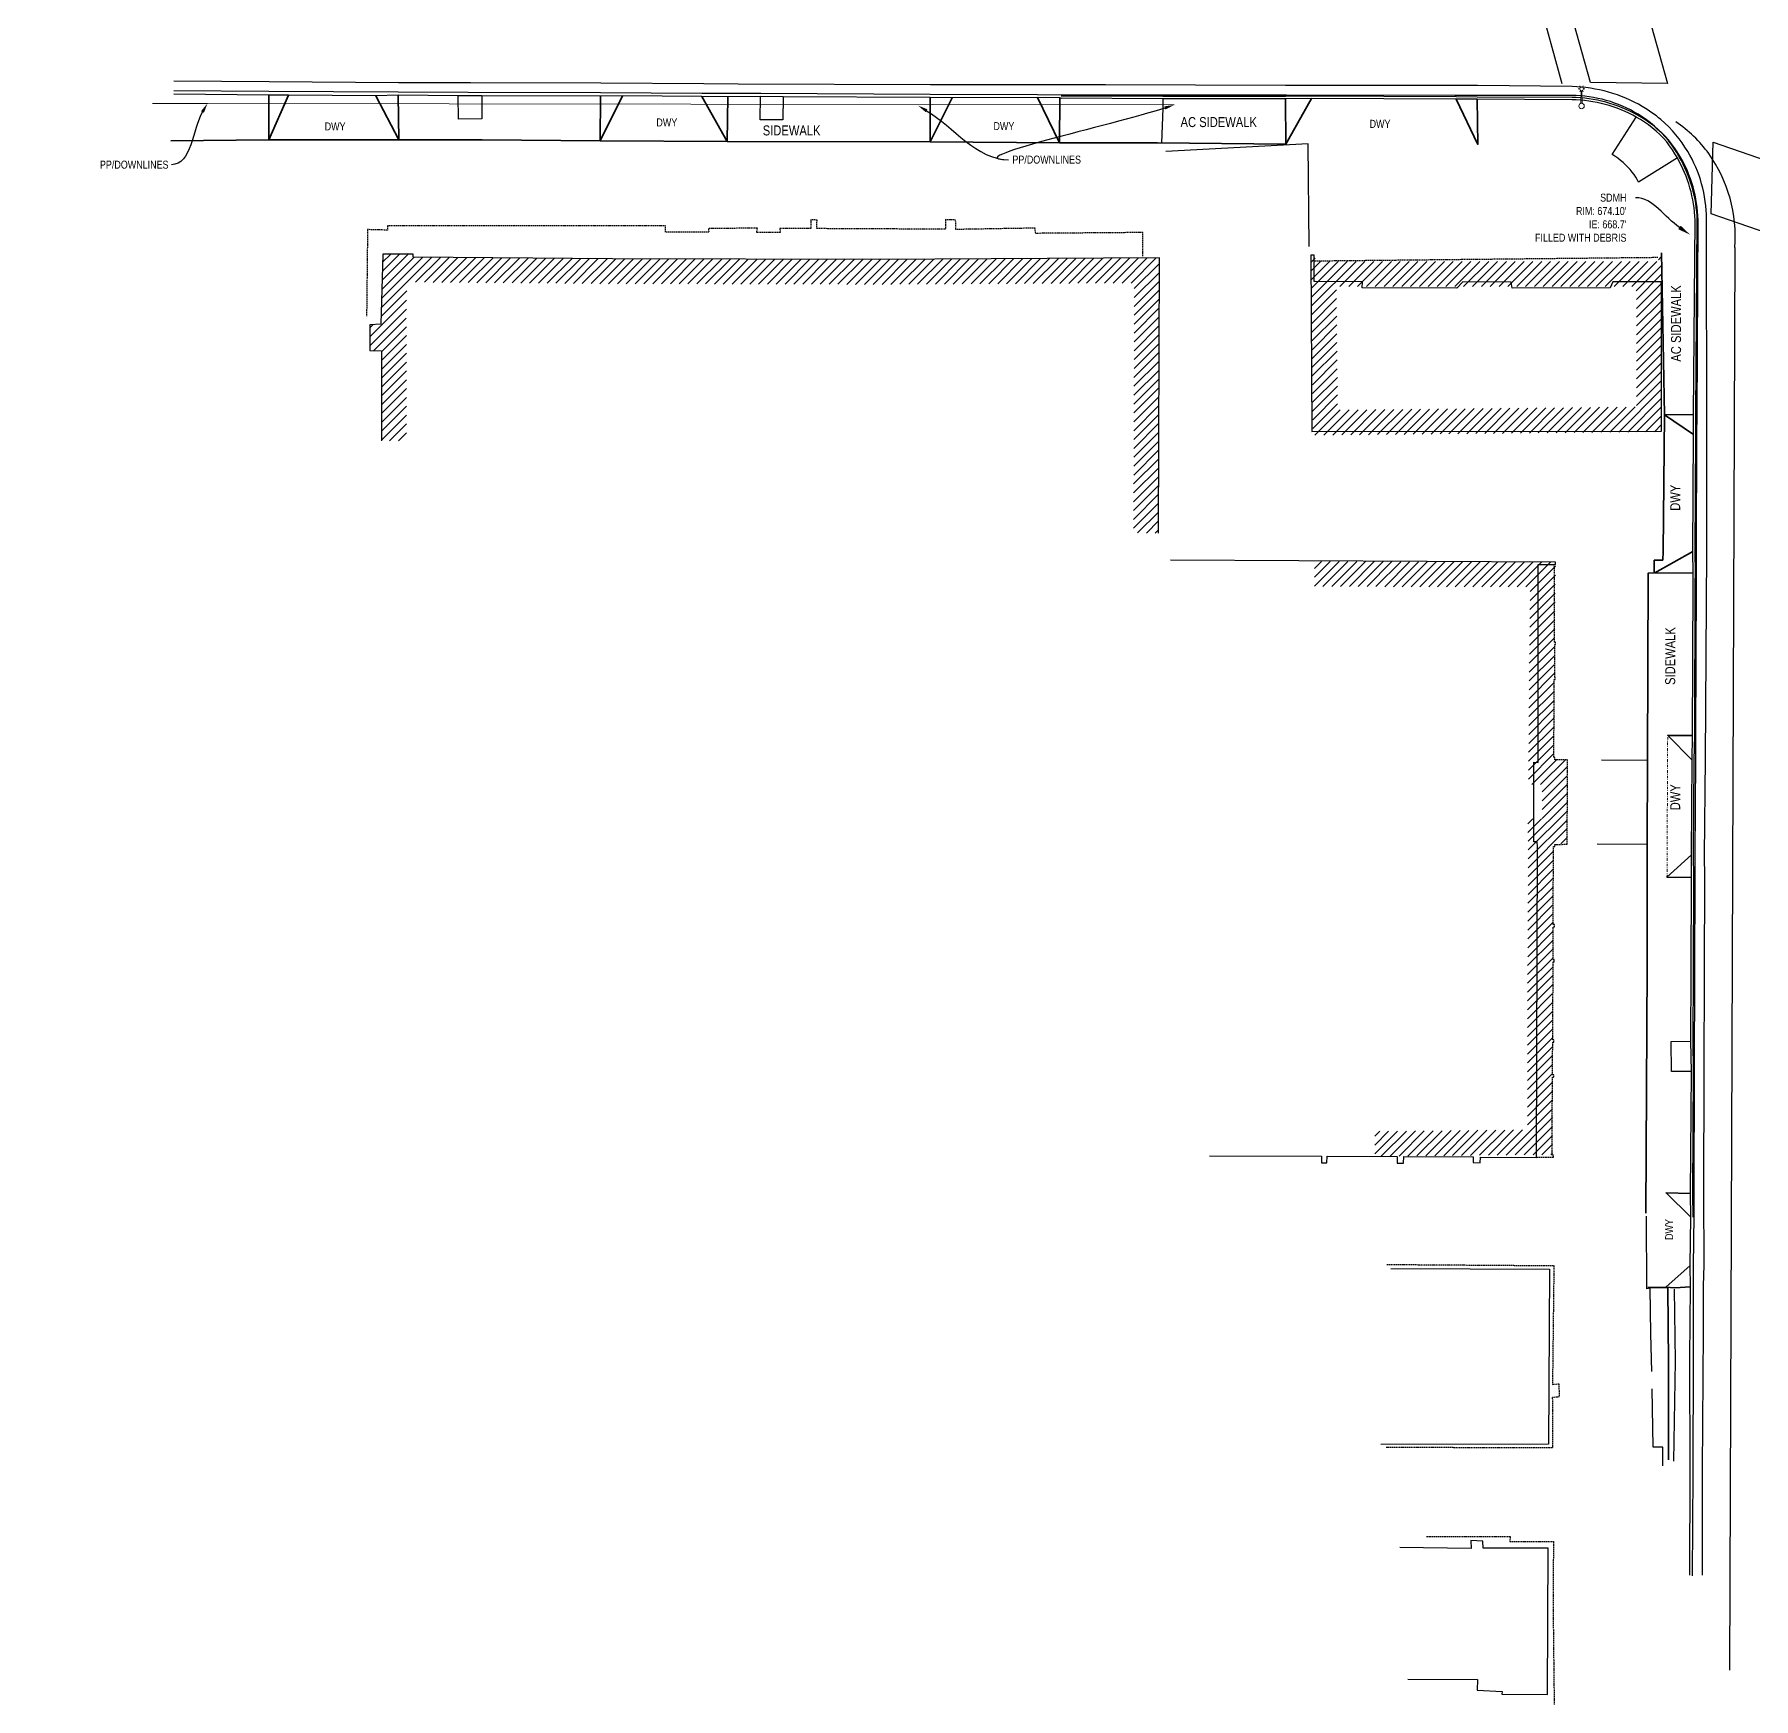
# Model space of a CAD drawing. Header units: feet. Extents: x 0 to 6444343, y 0 to 1885993.
# Drawn here: x 6433499.8 to 6433843.5, y 1884934.7 to 1885267.2 of the extents above; entities that cross this region are included whole.
import ezdxf
from ezdxf import colors
from ezdxf.entities.mleader import LeaderData, LeaderLine
from ezdxf.lldxf.tags import DXFTag
from ezdxf.math import Vec2, Vec3

# ---------------------------------------------------------------- set-up
doc = ezdxf.new("R2010")
doc.units = ezdxf.units.FT
doc.header["$MEASUREMENT"] = 0
doc.linetypes.add('DASHDOT', pattern=[1, 0.5, -0.25, 0, -0.25])
doc.linetypes.add('DASHED2', pattern=[0.375, 0.25, -0.125])
doc.layers.get('0').update_dxf_attribs({"color": 253})
for name, color, linetype, lineweight in [('V-DETL-PATT-BLDG-', 253, 'Continuous', 13), ('VF-BLDG-LINE-', 253, 'Continuous', 25), ('VF-BLDG-OVHD-LINE-', 253, 'DASHED2', 25), ('VF-ELEC-OVHD-LINE-', 253, 'OVERHEADELECTRIC', 15), ('VF-FENC-LINE-', 253, 'FENCE', 25), ('VF-PVMT-EDGE-LINE-', 253, 'EDGEOFPAVEMENT', 35), ('VF-ROAD-DRIV-LINE-', 253, 'Continuous', 35), ('VF-ROAD-STRP-BIKE-LINE-', 253, 'Continuous', 25), ('VF-TOPO-BRKL-LINE-', 253, 'DASHDOT', 13), ('VF-TOPO-CONC-EDGE-LINE-', 253, 'Continuous', 25), ('VF-TOPO-CONC-GTFL-LINE-', 253, 'Continuous', 25), ('VF-TOPO-CONC-LIPG-LINE-', 253, 'Continuous', 25), ('VF-TOPO-CONC-TBCB-LINE-', 253, 'Continuous', 25), ('VF-TOPO-CONC-TBWK-LINE-', 253, 'Continuous', 35), ('VF-TOPO-CONC-TFCB-LINE-', 253, 'Continuous', 25), ('VF-TOPO-TEXT-', 253, 'Continuous', 25), ('VN-ELEC-STLT-SYMB-', 253, 'Continuous', 13)]:
    doc.layers.add(name, color=color, linetype=linetype, lineweight=lineweight)
doc.styles.add('NCS1-Anno', font='arial.ttf', dxfattribs={"width": 0.8, "height": 0.1})
doc.styles.get("Standard").update_dxf_attribs({"font": 'arial.ttf'})
tags = doc.linetypes.add('EDGEOFPAVEMENT', pattern='A,1,-0.03,["EP",Standard,S=0.08,R=0,X=0,Y=-0.04],-0.16,1', length=2.19).pattern_tags.tags
tags[6] = DXFTag(74, 10)
tags = doc.linetypes.add('FENCE', pattern='A,0.5,-0.03,["X",Standard,S=0.08,R=0,X=0,Y=-0.04],-0.08,0.5', length=1.11).pattern_tags.tags
tags[6] = DXFTag(74, 10)
tags = doc.linetypes.add('OVERHEADELECTRIC', pattern='A,1,-0.03,["OE",Standard,S=0.08,R=0,X=0,Y=-0.04],-0.16,1', length=2.19).pattern_tags.tags
tags[6] = DXFTag(74, 10)
pattern_1 = [(45, (0, 0), (-0.88388347648, 0.88388347648), [])]

# ---------------------------------------------------------------- blocks, each defined once
blk = doc.blocks.new('Street Light')
at = {"color": 0}
for p, q in [((-0.186, 0.009), (-0.2, 0.017)), ((-0.171, 0.018), (-0.171, 0.034)), ((-0.155, 0.009), (-0.142, 0.017)), ((-0.186, -0.009), (-0.2, -0.017)), ((-0.171, -0.018), (-0.171, -0.034)), ((-0.155, -0.009), (-0.142, -0.017))]:
    blk.add_line(p, q, dxfattribs=at)
for p, q in [((-0.026, 0.006), (-0.153, 0.003)), ((-0.026, -0.006), (-0.153, -0.003))]:
    blk.add_line(p, q)
for centre, radius in [((-0.171, 0), 0.018), ((0, 0), 0.027)]:
    blk.add_circle(centre, radius, dxfattribs=at)

msp = doc.modelspace()

# ---------------------------------------------------------------- hatches: boundary and pattern name
at = {"layer": 'V-DETL-PATT-BLDG-'}
h = msp.add_hatch(dxfattribs=at)
h.set_pattern_fill('ANSI31', color=256, scale=10)
h.set_pattern_definition(pattern_1)
h.paths.add_polyline_path([(6433724.71, 1885222.58), (6433668.63, 1885222.27), (6433615.41, 1885222.4), (6433575.52, 1885222.71), (6433575.52, 1885223.33), (6433569.44, 1885223.34), (6433569.41, 1885220.85), (6433569.09, 1885209.34), (6433566.87, 1885209.18), (6433566.87, 1885204.04), (6433569.2, 1885204), (6433569.22, 1885186.01), (6433574.22, 1885186.01), (6433574.19, 1885208.93), (6433574.08, 1885208.93), (6433574.32, 1885217.72), (6433615.39, 1885217.4), (6433668.64, 1885217.27), (6433719.69, 1885217.55), (6433719.52, 1885167.6), (6433724.52, 1885167.58)])
h = msp.add_hatch(dxfattribs=at)
h.set_pattern_fill('ANSI31', color=256, scale=10)
h.set_pattern_definition(pattern_1)
h.paths.add_polyline_path([(6433812.39, 1885192.71), (6433820.09, 1885192.79), (6433820.04, 1885216.86), (6433760.13, 1885216.85), (6433760.13, 1885212.31), (6433760.34, 1885192.17)], flags=16)
h.paths.add_polyline_path([(6433812.45, 1885187.71), (6433825.1, 1885187.84), (6433825.03, 1885223.22), (6433824.44, 1885223.26), (6433824.47, 1885221.86), (6433755.86, 1885221.85), (6433755.77, 1885223), (6433755.12, 1885223.02), (6433755.13, 1885212.28), (6433755.39, 1885187.12)])
h = msp.add_hatch(dxfattribs=at)
h.set_pattern_fill('ANSI31', color=256, scale=10)
h.set_pattern_definition(pattern_1)
h.paths.add_polyline_path([(6433767.73, 1885048.03), (6433767.78, 1885043.03), (6433803.28, 1885043.38), (6433803.32, 1885082.42), (6433803.44, 1885104.97), (6433803.43, 1885105.45), (6433806.18, 1885105.45), (6433806.19, 1885122.35), (6433803.5, 1885122.34), (6433803.65, 1885142.31), (6433803.9, 1885161.8), (6433755.72, 1885161.9), (6433755.71, 1885156.9), (6433798.84, 1885156.81), (6433798.65, 1885142.36), (6433798.46, 1885117.33), (6433801.19, 1885117.34), (6433801.19, 1885110.46), (6433798.31, 1885110.46), (6433798.44, 1885104.93), (6433798.32, 1885082.43), (6433798.29, 1885048.33)])

# ---------------------------------------------------------------- linework, layer by layer
at = {"layer": 'VF-BLDG-LINE-'}
for points in [[(6433724.52, 1885167.58), (6433724.71, 1885222.58), (6433668.63, 1885222.27), (6433615.41, 1885222.4), (6433575.52, 1885222.71), (6433575.52, 1885223.33), (6433569.44, 1885223.34), (6433569.41, 1885220.85), (6433569.09, 1885209.34), (6433566.87, 1885209.18), (6433566.87, 1885204.04), (6433569.2, 1885204), (6433569.22, 1885186.01)], [(6433734.73, 1885043.16), (6433757.08, 1885043.06), (6433757.09, 1885041.74), (6433758.18, 1885041.76), (6433758.25, 1885043.05), (6433772.26, 1885042.98), (6433772.26, 1885041.66), (6433773.49, 1885041.68), (6433773.57, 1885043.01), (6433787.44, 1885042.91), (6433787.42, 1885041.79), (6433788.84, 1885041.75), (6433788.88, 1885042.89), (6433800.06, 1885042.83), (6433800.28, 1885104.95), (6433800.24, 1885105.87), (6433799.54, 1885105.89), (6433799.57, 1885121.83), (6433800.39, 1885121.76), (6433800.42, 1885161.33), (6433800.42, 1885161.32), (6433803.91, 1885161.32), (6433803.91, 1885161.78), (6433726.91, 1885162.17)], [(6433770.95, 1885020.64), (6433802.71, 1885020.5), (6433802.5, 1884985.51), (6433768.99, 1884985.48)], [(6433774.39, 1884938.54), (6433788.27, 1884938.52), (6433788.2, 1884936.33), (6433793.21, 1884936.08), (6433793.17, 1884935.59), (6433802.26, 1884935.51), (6433802.4, 1884964.72), (6433789.43, 1884964.73), (6433789.38, 1884966.13), (6433786.99, 1884966.24), (6433787.01, 1884964.7), (6433772.74, 1884964.89)]]:
    msp.add_lwpolyline(points, dxfattribs=at)
msp.add_lwpolyline([(6433825.09, 1885187.94), (6433825.04, 1885216.89), (6433825.01, 1885217.78), (6433815.36, 1885217.77), (6433814.81, 1885216.57), (6433795.22, 1885216.54), (6433794.99, 1885217.74), (6433785.35, 1885217.77), (6433784.19, 1885216.53), (6433765.22, 1885216.59), (6433765.28, 1885217.78), (6433755.82, 1885217.86), (6433755.65, 1885217.87), (6433755.62, 1885223.11), (6433755, 1885223.12), (6433755.18, 1885187.86), (6433825.09, 1885187.94)], close=True, dxfattribs=at)
at = {"layer": 'VF-BLDG-OVHD-LINE-'}
msp.add_line((6433824.37, 1885222.63), (6433755.62, 1885221.91), dxfattribs=at)
for points in [[(6433721.41, 1885222.93), (6433721.38, 1885227.64), (6433699.99, 1885227.47), (6433699.84, 1885228.52), (6433684.03, 1885228.25), (6433683.97, 1885230.14), (6433681.97, 1885230.21), (6433681.95, 1885228.3), (6433656.24, 1885228.42), (6433656.26, 1885230.13), (6433655, 1885230.19), (6433655.01, 1885228.42), (6433648.82, 1885228.44), (6433648.92, 1885227.65), (6433644.22, 1885227.64), (6433644.34, 1885228.52), (6433634.59, 1885228.42), (6433634.61, 1885227.74), (6433625.99, 1885227.71), (6433626, 1885229.01), (6433570.38, 1885229.01), (6433570.38, 1885228.12), (6433566.41, 1885228.22), (6433566.22, 1885210.91)], [(6433800.17, 1885042.85), (6433803.23, 1885042.85), (6433803.49, 1885042.85), (6433803.49, 1885043.27), (6433803.23, 1885043.28), (6433803.26, 1885058.86), (6433803.53, 1885058.87), (6433803.53, 1885059.34), (6433803.28, 1885059.35), (6433803.33, 1885065.84), (6433803.57, 1885065.85), (6433803.56, 1885066.33), (6433803.36, 1885066.33), (6433803.4, 1885081.89), (6433803.64, 1885081.89), (6433803.64, 1885082.35), (6433803.41, 1885082.35), (6433803.41, 1885088.86), (6433803.66, 1885088.87), (6433803.66, 1885089.33), (6433803.4, 1885089.35), (6433803.49, 1885104.92), (6433803.74, 1885104.93), (6433803.74, 1885105.34), (6433806.22, 1885105.41), (6433806.3, 1885122.26), (6433803.76, 1885122.29), (6433803.76, 1885122.74), (6433803.57, 1885122.77), (6433803.61, 1885138.29), (6433803.84, 1885138.29), (6433803.83, 1885138.79), (6433803.72, 1885138.8), (6433803.74, 1885145.29), (6433803.88, 1885145.29), (6433803.89, 1885145.78), (6433803.67, 1885145.78), (6433803.65, 1885161.22)], [(6433770.15, 1885021.43), (6433803.56, 1885021.2), (6433803.28, 1884997.45), (6433804.54, 1884997.58), (6433804.63, 1884994.96), (6433803.25, 1884994.84), (6433803.27, 1884984.76), (6433770, 1884984.86)], [(6433778.11, 1884967.1), (6433794.8, 1884967.05), (6433794.78, 1884966.04), (6433803.46, 1884966.06), (6433803.42, 1884951.34), (6433803.63, 1884932.62), (6433802.21, 1884932.6), (6433802.12, 1884931.6), (6433798.18, 1884931.55), (6433793.03, 1884931.56)]]:
    msp.add_lwpolyline(points, dxfattribs=at)
at = {"layer": 'VF-ELEC-OVHD-LINE-', "ltscale": 0.6}
msp.add_lwpolyline([(6433727.68, 1885253.15), (6433534.43, 1885253.45), (6433523.42, 1885253.45)], dxfattribs=at)
at = {"layer": 'VF-FENC-LINE-'}
for points in [[(6433754.66, 1885224.84), (6433754.43, 1885245.38), (6433725.99, 1885243.85)], [(6433823.12, 1885000.03), (6433822.95, 1885007.59), (6433822.79, 1885016.7), (6433822.11, 1885016.59), (6433822.1, 1885031.06)], [(6433825.37, 1884981.22), (6433825.32, 1884984.89), (6433823.39, 1884984.93), (6433823.18, 1884996.6)]]:
    msp.add_lwpolyline(points, dxfattribs=at)
at = {"layer": 'VF-PVMT-EDGE-LINE-'}
msp.add_line((6433825.7, 1885191.18), (6433825.08, 1885223.56), dxfattribs=at)
at = {"layer": 'VF-ROAD-DRIV-LINE-'}
for points in [[(6433550.63, 1885255.07), (6433546.66, 1885246.17), (6433546.69, 1885255.11)], [(6433572.54, 1885255.08), (6433572.68, 1885246.17), (6433568.08, 1885254.95)], [(6433617.36, 1885254.94), (6433612.94, 1885245.96), (6433612.97, 1885254.87)], [(6433638.4, 1885254.78), (6433638.32, 1885245.85), (6433633.23, 1885254.82)], [(6433683.27, 1885254.58), (6433678.89, 1885245.73), (6433678.88, 1885254.64)], [(6433705.08, 1885254.46), (6433704.79, 1885254.55), (6433704.75, 1885245.58), (6433700.33, 1885254.59)], [(6433755.1, 1885254.43), (6433749.99, 1885245.27), (6433749.9, 1885254.38)], [(6433788.23, 1885254.26), (6433788.37, 1885245.24), (6433784.02, 1885254.28)], [(6433831.47, 1885187.3), (6433825.7, 1885191.18), (6433831.47, 1885191.3)], [(6433831.39, 1885159.58), (6433823.72, 1885159.66), (6433831.35, 1885163.87)], [(6433831.17, 1885122.21), (6433826.31, 1885127.14), (6433831.26, 1885127.14)], [(6433831.1, 1885098.73), (6433826.17, 1885098.8), (6433831.05, 1885103.27)], [(6433830.93, 1885030.9), (6433825.99, 1885035.71), (6433830.89, 1885035.63)], [(6433830.89, 1885016.95), (6433827.73, 1885016.75), (6433825.96, 1885016.89), (6433830.79, 1885021.23)]]:
    msp.add_lwpolyline(points, dxfattribs=at)
at = {"layer": 'VF-ROAD-STRP-BIKE-LINE-'}
for p, q in [((6433793.78, 1885298.8), (6433805.13, 1885257.4)), ((6433839.73, 1885224.65), (6433838.68, 1884940.37))]:
    msp.add_line(p, q, dxfattribs=at)
at = {"layer": 'VF-ROAD-STRP-BIKE-LINE-', "ltscale": 0.6}
for points in [[(6433790.06, 1885331.67), (6433805.5, 1885331.46), (6433826.28, 1885257.4), (6433810.85, 1885257.61)], [(6433835.01, 1885231.39), (6433835.39, 1885245.68), (6433894.4, 1885225.29), (6433894.02, 1885211)]]:
    msp.add_lwpolyline(points, close=True, dxfattribs=at)
at = {"layer": 'VF-ROAD-STRP-BIKE-LINE-', "flags": 128}
msp.add_lwpolyline([(6433839.73, 1885224.65, 0.176963), (6433834.51, 1885243.4, 0.092371), (6433827.91, 1885249.73, -3.34921)], format="xyb", dxfattribs=at)
at = {"layer": 'VF-TOPO-BRKL-LINE-'}
msp.add_line((6433826.17, 1885098.8), (6433826.31, 1885127.14), dxfattribs=at)
at = {"layer": 'VF-TOPO-CONC-EDGE-LINE-'}
for p, q in [((6433813.1, 1885122.26), (6433822.3, 1885122.23)), ((6433822.24, 1885105.37), (6433812.21, 1885105.41))]:
    msp.add_line(p, q, dxfattribs=at)
for points in [[(6433589.29, 1885254.96), (6433589.28, 1885250.38), (6433584.61, 1885250.3), (6433584.55, 1885254.97)], [(6433649.5, 1885254.75), (6433649.44, 1885250.17), (6433644.88, 1885250.16), (6433644.96, 1885254.79)], [(6433725.38, 1885254.34), (6433725.36, 1885252.45), (6433725.13, 1885245.56)], [(6433828.24, 1885242.56), (6433820.5, 1885237.7), (6433820.22, 1885238.22), (6433819.91, 1885238.73), (6433819.58, 1885239.22), (6433819.23, 1885239.69), (6433818.81, 1885240.21), (6433818.37, 1885240.7), (6433817.9, 1885241.18), (6433817.41, 1885241.62), (6433816.89, 1885242.06), (6433816.34, 1885242.48), (6433815.77, 1885242.87), (6433815.19, 1885243.22), (6433820.04, 1885250.7)], [(6433831.04, 1885060.02), (6433827.06, 1885059.97), (6433827.01, 1885065.99), (6433830.97, 1885066.06)], [(6433827.59, 1885016.47), (6433827.78, 1885002.1), (6433827.46, 1884982.14)]]:
    msp.add_lwpolyline(points, dxfattribs=at)
at = {"layer": 'VF-TOPO-CONC-GTFL-LINE-'}
for points in [[(6433705.1, 1885255.12), (6433700.34, 1885255.16), (6433678.89, 1885255.21), (6433645.02, 1885255.45), (6433633.23, 1885255.45), (6433612.97, 1885255.56), (6433586.52, 1885255.59), (6433572.55, 1885255.71), (6433546.69, 1885255.8), (6433527.66, 1885255.96)], [(6433831.49, 1885021.08), (6433831.58, 1885031.16), (6433831.57, 1885035.65), (6433831.66, 1885059.91), (6433831.71, 1885079.94), (6433831.81, 1885098.74), (6433831.79, 1885103.25), (6433831.91, 1885122.34), (6433831.91, 1885127.13), (6433832.08, 1885157.65), (6433832.06, 1885163.88), (6433832.16, 1885187.2), (6433832.17, 1885191.24), (6433832.39, 1885230.16), (6433832.36, 1885231), (6433832.3, 1885231.83), (6433832.22, 1885232.66), (6433832.1, 1885233.49), (6433831.96, 1885234.32), (6433831.8, 1885235.15), (6433831.6, 1885235.97), (6433831.38, 1885236.78), (6433831.14, 1885237.59), (6433830.87, 1885238.39), (6433830.57, 1885239.18), (6433830.25, 1885239.96), (6433829.91, 1885240.72), (6433829.54, 1885241.48), (6433829.15, 1885242.21), (6433828.73, 1885242.93), (6433828.21, 1885243.77), (6433827.66, 1885244.59), (6433827.08, 1885245.38), (6433826.46, 1885246.15), (6433825.81, 1885246.88), (6433825.12, 1885247.58), (6433824.41, 1885248.25), (6433823.67, 1885248.9), (6433822.88, 1885249.54), (6433822.07, 1885250.15), (6433821.24, 1885250.74), (6433820.38, 1885251.29), (6433819.64, 1885251.72), (6433818.88, 1885252.13), (6433818.11, 1885252.51), (6433817.31, 1885252.87), (6433816.51, 1885253.2), (6433815.69, 1885253.51), (6433814.87, 1885253.79), (6433814.03, 1885254.04), (6433813.19, 1885254.26), (6433812.34, 1885254.45), (6433811.48, 1885254.62), (6433810.62, 1885254.76), (6433809.76, 1885254.86), (6433808.9, 1885254.94), (6433808.04, 1885254.99), (6433807.18, 1885255.01), (6433788.29, 1885255), (6433783.76, 1885255.01), (6433750.13, 1885255.1), (6433705.1, 1885255.12)], [(6433831.27, 1884959.19), (6433831.4, 1884979.72), (6433831.48, 1885003.12), (6433831.49, 1885021.08)]]:
    msp.add_lwpolyline(points, dxfattribs=at)
at = {"layer": 'VF-TOPO-CONC-LIPG-LINE-'}
for points in [[(6433713.96, 1885257.13), (6433700.64, 1885257.18), (6433678.94, 1885257.18), (6433640.49, 1885257.28), (6433633.66, 1885257.33), (6433613.02, 1885257.48), (6433586.99, 1885257.54), (6433572.57, 1885257.55), (6433546.76, 1885257.73), (6433527.72, 1885257.88)], [(6433833.5, 1885017.13), (6433833.61, 1885021.27), (6433833.51, 1885035.68), (6433833.6, 1885059.86), (6433833.64, 1885079.97), (6433833.76, 1885098.79), (6433833.7, 1885103.16), (6433833.89, 1885122.46), (6433834.12, 1885163.86), (6433834.13, 1885186.1), (6433834.06, 1885230.33), (6433834.05, 1885231.21), (6433834, 1885232.1), (6433833.93, 1885232.98), (6433833.82, 1885233.86), (6433833.69, 1885234.74), (6433833.52, 1885235.62), (6433833.32, 1885236.49), (6433833.1, 1885237.35), (6433832.85, 1885238.21), (6433832.57, 1885239.06), (6433832.26, 1885239.89), (6433831.92, 1885240.72), (6433831.56, 1885241.53), (6433831.17, 1885242.33), (6433830.75, 1885243.1), (6433830.31, 1885243.86), (6433829.77, 1885244.72), (6433829.2, 1885245.54), (6433828.6, 1885246.35), (6433827.97, 1885247.14), (6433827.26, 1885247.95), (6433826.52, 1885248.75), (6433825.74, 1885249.5), (6433824.93, 1885250.23), (6433824.5, 1885250.58), (6433824.05, 1885250.93), (6433823.14, 1885251.59), (6433822.2, 1885252.22), (6433821.24, 1885252.81), (6433820.45, 1885253.26), (6433819.64, 1885253.68), (6433818.81, 1885254.08), (6433817.97, 1885254.46), (6433817.11, 1885254.8), (6433816.25, 1885255.13), (6433815.37, 1885255.42), (6433814.48, 1885255.69), (6433813.59, 1885255.93), (6433812.69, 1885256.14), (6433811.78, 1885256.32), (6433810.87, 1885256.48), (6433809.96, 1885256.61), (6433809.05, 1885256.7), (6433808.13, 1885256.77), (6433807.22, 1885256.81), (6433788.27, 1885257.01), (6433783.71, 1885257), (6433749.92, 1885257.05), (6433713.96, 1885257.13)], [(6433833.25, 1884959.32), (6433833.3, 1884980.48), (6433833.48, 1885008.01), (6433833.5, 1885017.13)]]:
    msp.add_lwpolyline(points, dxfattribs=at)
at = {"layer": 'VF-TOPO-CONC-TBCB-LINE-'}
for points in [[(6433704.79, 1885254.55), (6433700.33, 1885254.59), (6433683.27, 1885254.58), (6433678.88, 1885254.64), (6433649.5, 1885254.75), (6433644.96, 1885254.79), (6433638.4, 1885254.78), (6433633.23, 1885254.82), (6433617.36, 1885254.94), (6433612.97, 1885254.87), (6433589.29, 1885254.96), (6433584.55, 1885254.97), (6433572.54, 1885255.08), (6433568.08, 1885254.95), (6433550.63, 1885255.07), (6433546.69, 1885255.11), (6433527.72, 1885255.27)], [(6433830.93, 1885030.9), (6433830.89, 1885035.63), (6433831.04, 1885060.02), (6433830.97, 1885066.06), (6433831.02, 1885079.9), (6433831.1, 1885098.73), (6433831.05, 1885103.27), (6433831.17, 1885122.21), (6433831.26, 1885127.14), (6433831.37, 1885157.67), (6433831.39, 1885159.58), (6433831.35, 1885163.87), (6433831.47, 1885187.3), (6433831.47, 1885191.3), (6433831.78, 1885230.13), (6433831.74, 1885230.94), (6433831.68, 1885231.75), (6433831.59, 1885232.56), (6433831.47, 1885233.37), (6433831.33, 1885234.17), (6433831.16, 1885234.97), (6433830.98, 1885235.77), (6433830.76, 1885236.56), (6433830.53, 1885237.35), (6433830.27, 1885238.13), (6433829.98, 1885238.89), (6433829.68, 1885239.65), (6433829.35, 1885240.4), (6433829, 1885241.13), (6433828.63, 1885241.86), (6433828.24, 1885242.56), (6433827.75, 1885243.39), (6433827.24, 1885244.19), (6433826.7, 1885244.97), (6433826.41, 1885245.35), (6433826.11, 1885245.73), (6433825.45, 1885246.49), (6433824.74, 1885247.22), (6433824, 1885247.92), (6433823.23, 1885248.58), (6433822.47, 1885249.16), (6433821.68, 1885249.7), (6433820.87, 1885250.21), (6433820.04, 1885250.7), (6433819.31, 1885251.09), (6433818.56, 1885251.47), (6433817.8, 1885251.82), (6433817.03, 1885252.15), (6433816.24, 1885252.46), (6433815.44, 1885252.74), (6433814.64, 1885253), (6433813.83, 1885253.23), (6433813.01, 1885253.44), (6433812.18, 1885253.62), (6433811.35, 1885253.78), (6433810.52, 1885253.91), (6433809.68, 1885254.01), (6433808.85, 1885254.09), (6433808.01, 1885254.14), (6433807.18, 1885254.17), (6433788.23, 1885254.26), (6433784.02, 1885254.28), (6433755.1, 1885254.43), (6433749.9, 1885254.38), (6433725.38, 1885254.34), (6433705.08, 1885254.46)], [(6433830.89, 1885016.95), (6433830.79, 1885021.23), (6433830.93, 1885030.9)], [(6433830.75, 1884959.33), (6433830.78, 1884980.05), (6433830.77, 1885002.87), (6433830.89, 1885016.95)]]:
    msp.add_lwpolyline(points, dxfattribs=at)
at = {"layer": 'VF-TOPO-CONC-TBWK-LINE-'}
for points in [[(6433749.99, 1885245.27), (6433724.33, 1885245.57), (6433704.75, 1885245.58), (6433678.89, 1885245.73), (6433638.32, 1885245.85), (6433612.94, 1885245.96), (6433589.33, 1885246.13), (6433572.68, 1885246.17), (6433546.66, 1885246.17), (6433527.1, 1885245.96)], [(6433821.97, 1885031.7), (6433822.19, 1885081.05), (6433822.24, 1885105.37), (6433822.3, 1885122.23), (6433822.43, 1885159.58), (6433823.64, 1885159.65), (6433823.63, 1885162.16), (6433825.31, 1885162.19), (6433825.4, 1885163.92), (6433825.7, 1885191.18)], [(6433822.34, 1885016.83), (6433826.33, 1885016.81), (6433826.45, 1885001.83), (6433826.47, 1884982.42)]]:
    msp.add_lwpolyline(points, dxfattribs=at)
at = {"layer": 'VF-TOPO-CONC-TFCB-LINE-'}
msp.add_lwpolyline([(6433831.38, 1885030.91), (6433831.34, 1885035.63), (6433831.49, 1885060.03), (6433831.42, 1885066.06), (6433831.47, 1885079.89), (6433831.55, 1885098.73), (6433831.5, 1885103.27), (6433831.62, 1885122.2), (6433831.71, 1885127.13), (6433831.82, 1885157.67), (6433831.84, 1885159.58), (6433831.8, 1885163.87), (6433831.92, 1885187.3), (6433831.92, 1885191.3), (6433832.23, 1885230.14), (6433832.19, 1885230.97), (6433832.12, 1885231.79), (6433832.03, 1885232.62), (6433831.91, 1885233.44), (6433831.77, 1885234.26), (6433831.6, 1885235.07), (6433831.41, 1885235.88), (6433831.2, 1885236.69), (6433830.96, 1885237.48), (6433830.69, 1885238.27), (6433830.4, 1885239.06), (6433830.09, 1885239.83), (6433829.76, 1885240.59), (6433829.41, 1885241.33), (6433829.03, 1885242.07), (6433828.63, 1885242.79), (6433828.14, 1885243.62), (6433827.62, 1885244.44), (6433827.06, 1885245.24), (6433826.76, 1885245.63), (6433826.46, 1885246.01), (6433825.78, 1885246.79), (6433825.06, 1885247.54), (6433824.3, 1885248.25), (6433823.51, 1885248.93), (6433822.73, 1885249.52), (6433821.93, 1885250.08), (6433821.1, 1885250.6), (6433820.26, 1885251.09), (6433819.52, 1885251.49), (6433818.76, 1885251.88), (6433817.98, 1885252.23), (6433817.2, 1885252.57), (6433816.4, 1885252.88), (6433815.59, 1885253.17), (6433814.77, 1885253.43), (6433813.94, 1885253.66), (6433813.11, 1885253.88), (6433812.27, 1885254.06), (6433811.43, 1885254.22), (6433810.58, 1885254.35), (6433809.73, 1885254.46), (6433808.88, 1885254.54), (6433808.03, 1885254.59), (6433807.19, 1885254.62), (6433788.23, 1885254.71), (6433784.02, 1885254.73), (6433755.1, 1885254.88), (6433749.89, 1885254.83), (6433725.38, 1885254.79), (6433705.09, 1885254.91)], dxfattribs=at)

# ---------------------------------------------------------------- block references
at = {"layer": 'VN-ELEC-STLT-SYMB-', "ltscale": 0.6, "xscale": 20, "yscale": 20, "zscale": 20, "rotation": 270}
msp.add_blockref('Street Light', (6433809.09, 1885252.92, 674.88), dxfattribs=at)

# ---------------------------------------------------------------- texts
at = {"layer": 'VF-TOPO-TEXT-', "ltscale": 0.6, "char_height": 2, "width": 18.0452, "attachment_point": 1, "style": 'NCS1-Anno'}
for s, insert in [('SIDEWALK', (6433645.41, 1885249.04, 674.97)), ('AC SIDEWALK', (6433728.93, 1885250.71, 674.97))]:
    msp.add_mtext(s, dxfattribs=dict(at, insert=insert))
at = {"layer": 'VF-TOPO-TEXT-', "ltscale": 0.6, "char_height": 2, "attachment_point": 1, "rotation": 90, "style": 'NCS1-Anno'}
for s, insert, width in [('AC SIDEWALK', (6433826.98, 1885201.83, 674.97), 18.0452), ('DWY', (6433826.81, 1885172.04, 674.97), 3.8433), ('SIDEWALK', (6433825.81, 1885137.23, 674.97), 18.0452), ('DWY', (6433826.81, 1885112.18, 674.97), 3.8433)]:
    msp.add_mtext(s, dxfattribs=dict(at, insert=insert, width=width))

# ---------------------------------------------------------------- leaders
at = {"layer": 'VF-TOPO-TEXT-'}
ml = msp.add_multileader_mtext('Standard', dxfattribs=at)
ml.set_content('DWY', color=256, style='NCS1-Anno')
ml.set_leader_properties()
ml.build(insert=Vec2(0, 0))
ml.multileader.update_dxf_attribs({"leader_type": 2, "dogleg_length": 0.1, "arrow_head_size": 2, "scale": 20})
ctx = ml.context
ctx.base_point, ctx.scale, ctx.char_height, ctx.arrow_head_size, ctx.landing_gap_size, ctx.plane_origin, ctx.plane_x_axis, ctx.plane_y_axis = Vec3(6433835.25, 1885655.48), 20, 1.6, 2, 0.8, Vec3(6433819.28, 1885625.42), Vec3(0, 1), Vec3(-1, 0)
notes = []
notes.append((ctx, [(0, (0, 0, 0), (0, 0), (1, 0), 1, [])]))
ctx.mtext.insert, ctx.mtext.text_direction, ctx.mtext.rotation, ctx.mtext.width, ctx.mtext.flow_direction = Vec3(6433834.45, 1885656.28), Vec3(0, 1), 1.570796, 6.8026, 5
ml = msp.add_multileader_mtext('Standard', dxfattribs=at)
ml.set_content('DWY', color=256, style='NCS1-Anno')
ml.set_leader_properties()
ml.build(insert=Vec2(0, 0))
ml.multileader.update_dxf_attribs({"leader_type": 2, "dogleg_length": 0.1, "arrow_head_size": 2, "scale": 20})
ctx = ml.context
ctx.base_point, ctx.scale, ctx.char_height, ctx.arrow_head_size, ctx.landing_gap_size, ctx.plane_origin = Vec3(6433830.86, 1885592.71), 20, 1.6, 2, 0.8, Vec3(6433816.49, 1885562.66)
notes.append((ctx, [(0, (0, 0, 0), (0, 0), (1, 0), 1, [])]))
ctx.mtext.insert, ctx.mtext.width, ctx.mtext.flow_direction = Vec3(6433831.66, 1885593.51), 6.8026, 5
ml = msp.add_multileader_mtext('Standard', dxfattribs=at)
ml.set_content('DWY', color=256, style='NCS1-Anno')
ml.set_leader_properties()
ml.build(insert=Vec2(0, 0))
ml.multileader.update_dxf_attribs({"leader_type": 2, "dogleg_length": 0.1, "arrow_head_size": 2, "scale": 20})
ctx = ml.context
ctx.base_point, ctx.scale, ctx.char_height, ctx.arrow_head_size, ctx.landing_gap_size, ctx.plane_origin = Vec3(6433731.06, 1885340.64), 20, 1.6, 2, 0.8, Vec3(6433717.83, 1885305.64)
notes.append((ctx, [(0, (0, 0, 0), (0, 0), (1, 0), 1, [])]))
ctx.mtext.insert, ctx.mtext.width, ctx.mtext.flow_direction = Vec3(6433731.86, 1885341.44), 6.8026, 5
ml = msp.add_multileader_mtext('Standard', dxfattribs=at)
ml.set_content('DWY', color=256, style='NCS1-Anno')
ml.set_leader_properties()
ml.build(insert=Vec2(0, 0))
ml.multileader.update_dxf_attribs({"leader_type": 2, "dogleg_length": 0.1, "arrow_head_size": 2, "scale": 20})
ctx = ml.context
ctx.base_point, ctx.scale, ctx.char_height, ctx.arrow_head_size, ctx.landing_gap_size, ctx.plane_origin = Vec3(6433612.88, 1885336.94), 20, 1.6, 2, 0.8, Vec3(6433599.65, 1885301.94)
notes.append((ctx, [(0, (0, 0, 0), (0, 0), (1, 0), 1, [])]))
ctx.mtext.insert, ctx.mtext.width, ctx.mtext.flow_direction = Vec3(6433613.68, 1885337.74), 6.8026, 5
ml = msp.add_multileader_mtext('Standard', dxfattribs=at)
ml.set_content('BIKE LANE', color=256, style='NCS1-Anno')
ml.set_leader_properties()
ml.build(insert=Vec2(0, 0))
ml.multileader.update_dxf_attribs({"leader_type": 2, "dogleg_length": 0.1, "arrow_head_size": 2, "scale": 20})
ctx = ml.context
ctx.base_point, ctx.scale, ctx.char_height, ctx.arrow_head_size, ctx.landing_gap_size, ctx.plane_origin = Vec3(6433657.18, 1885324.96), 20, 1.6, 2, 0.8, Vec3(6433643.94, 1885289.96)
notes.append((ctx, [(0, (0, 0, 0), (0, 0), (1, 0), 1, [])]))
ctx.mtext.insert, ctx.mtext.width, ctx.mtext.flow_direction = Vec3(6433657.98, 1885325.76), 24.759, 5
ml = msp.add_multileader_mtext('Standard', dxfattribs=at)
ml.set_content('PP/DOWNLINES', color=256, style='NCS1-Anno')
ml.set_leader_properties()
ml.build(insert=Vec2(0, 0))
ml.multileader.update_dxf_attribs({"leader_type": 2, "dogleg_length": 0.1, "arrow_head_size": 2, "scale": 20})
ctx = ml.context
ctx.base_point, ctx.scale, ctx.char_height, ctx.arrow_head_size, ctx.landing_gap_size, ctx.plane_origin = Vec3(6433512.12, 1885241.19), 20, 1.6, 2, 0.8, Vec3(6433514.31, 1885265.75)
notes.append((ctx, [(0, (1, 1, 0), (6433529.2, 1885241.19), (-1, 0), 2, [(2, [(6433534.43, 1885253.45)], 0, [])])]))
ctx.mtext.insert, ctx.mtext.flow_direction = Vec3(6433512.92, 1885242), 5
ml = msp.add_multileader_mtext('Standard', dxfattribs=at)
ml.set_content('PP/DOWNLINES', color=256, style='NCS1-Anno')
ml.set_leader_properties()
ml.build(insert=Vec2(0, 0))
ml.multileader.update_dxf_attribs({"leader_type": 2, "dogleg_length": 0.1, "arrow_head_size": 2, "scale": 20})
ctx = ml.context
ctx.base_point, ctx.scale, ctx.char_height, ctx.arrow_head_size, ctx.landing_gap_size, ctx.plane_origin = Vec3(6433694.52, 1885242.19, 674.85), 20, 1.6, 2, 0.8, Vec3(6433676.44, 1885253.01, 674.85)
notes.append((ctx, [(1, (1, 1, 0), (6433692.52, 1885242.19, 674.85), (1, 0), 2, [(2, [(6433727.68, 1885253.15, 674.85)], 0, []), (0, [(6433676.44, 1885253.01, 674.85)], 0, [])])]))
ctx.mtext.insert, ctx.mtext.flow_direction = Vec3(6433695.32, 1885243.01, 674.85), 5
ml = msp.add_multileader_mtext('Standard', dxfattribs=at)
ml.set_content('DWY', color=256, style='NCS1-Anno')
ml.set_leader_properties()
ml.build(insert=Vec2(0, 0))
ml.multileader.update_dxf_attribs({"leader_type": 2, "dogleg_length": 0.1, "arrow_head_size": 2, "scale": 20})
ctx = ml.context
ctx.base_point, ctx.scale, ctx.char_height, ctx.arrow_head_size, ctx.landing_gap_size, ctx.plane_origin = Vec3(6433623.35, 1885249.64), 20, 1.6, 2, 0.8, Vec3(6433610.12, 1885214.63)
notes.append((ctx, [(0, (0, 0, 0), (0, 0), (1, 0), 1, [])]))
ctx.mtext.insert, ctx.mtext.width, ctx.mtext.flow_direction = Vec3(6433624.15, 1885250.44), 6.8026, 5
ml = msp.add_multileader_mtext('Standard', dxfattribs=at)
ml.set_content('DWY', color=256, style='NCS1-Anno')
ml.set_leader_properties()
ml.build(insert=Vec2(0, 0))
ml.multileader.update_dxf_attribs({"leader_type": 2, "dogleg_length": 0.1, "arrow_head_size": 2, "scale": 20})
ctx = ml.context
ctx.base_point, ctx.scale, ctx.char_height, ctx.arrow_head_size, ctx.landing_gap_size, ctx.plane_origin = Vec3(6433765.93, 1885249.36), 20, 1.6, 2, 0.8, Vec3(6433752.69, 1885214.36)
notes.append((ctx, [(0, (0, 0, 0), (0, 0), (1, 0), 1, [])]))
ctx.mtext.insert, ctx.mtext.width, ctx.mtext.flow_direction = Vec3(6433766.73, 1885250.16), 6.8026, 5
ml = msp.add_multileader_mtext('Standard', dxfattribs=at)
ml.set_content('DWY', color=256, style='NCS1-Anno')
ml.set_leader_properties()
ml.build(insert=Vec2(0, 0))
ml.multileader.update_dxf_attribs({"leader_type": 2, "dogleg_length": 0.1, "arrow_head_size": 2, "scale": 20})
ctx = ml.context
ctx.base_point, ctx.scale, ctx.char_height, ctx.arrow_head_size, ctx.landing_gap_size, ctx.plane_origin = Vec3(6433690.73, 1885248.91), 20, 1.6, 2, 0.8, Vec3(6433677.5, 1885213.91)
notes.append((ctx, [(0, (0, 0, 0), (0, 0), (1, 0), 1, [])]))
ctx.mtext.insert, ctx.mtext.width, ctx.mtext.flow_direction = Vec3(6433691.53, 1885249.71), 6.8026, 5
ml = msp.add_multileader_mtext('Standard', dxfattribs=at)
ml.set_content('DWY', color=256, style='NCS1-Anno')
ml.set_leader_properties()
ml.build(insert=Vec2(0, 0))
ml.multileader.update_dxf_attribs({"leader_type": 2, "dogleg_length": 0.1, "arrow_head_size": 2, "scale": 20})
ctx = ml.context
ctx.base_point, ctx.scale, ctx.char_height, ctx.arrow_head_size, ctx.landing_gap_size, ctx.plane_origin = Vec3(6433557.04, 1885248.84), 20, 1.6, 2, 0.8, Vec3(6433543.81, 1885213.84)
notes.append((ctx, [(0, (0, 0, 0), (0, 0), (1, 0), 1, [])]))
ctx.mtext.insert, ctx.mtext.width, ctx.mtext.flow_direction = Vec3(6433557.84, 1885249.64), 6.8026, 5
ml = msp.add_multileader_mtext('Standard', dxfattribs=at)
ml.set_content('DWY', color=256, style='NCS1-Anno')
ml.set_leader_properties()
ml.build(insert=Vec2(0, 0))
ml.multileader.update_dxf_attribs({"leader_type": 2, "dogleg_length": 0.1, "arrow_head_size": 2, "scale": 20})
ctx = ml.context
ctx.base_point, ctx.scale, ctx.char_height, ctx.arrow_head_size, ctx.landing_gap_size, ctx.plane_origin, ctx.plane_x_axis, ctx.plane_y_axis = Vec3(6433902.45, 1885112.16), 20, 1.6, 2, 0.8, Vec3(6433886.48, 1885053.77), Vec3(0, 1), Vec3(-1, 0)
notes.append((ctx, [(0, (0, 0, 0), (0, 0), (1, 0), 1, [])]))
ctx.mtext.insert, ctx.mtext.text_direction, ctx.mtext.rotation, ctx.mtext.width, ctx.mtext.flow_direction = Vec3(6433901.65, 1885112.96), Vec3(0, 1), 1.570796, 6.8026, 5
ml = msp.add_multileader_mtext('Standard', dxfattribs=at)
ml.set_content('DWY', color=256, style='NCS1-Anno')
ml.set_leader_properties()
ml.build(insert=Vec2(0, 0))
ml.multileader.update_dxf_attribs({"leader_type": 2, "dogleg_length": 0.1, "arrow_head_size": 2, "scale": 20})
ctx = ml.context
ctx.base_point, ctx.scale, ctx.char_height, ctx.arrow_head_size, ctx.landing_gap_size, ctx.plane_origin = Vec3(6434084.68, 1885247.45), 20, 1.6, 2, 0.8, Vec3(6434071.45, 1885212.45)
notes.append((ctx, [(0, (0, 0, 0), (0, 0), (1, 0), 1, [])]))
ctx.mtext.insert, ctx.mtext.width, ctx.mtext.flow_direction = Vec3(6434085.48, 1885248.25), 6.8026, 5
ml = msp.add_multileader_mtext('Standard', dxfattribs=at)
ml.set_content("SDMH\\PRIM: 674.10'\\PIE: 668.7'\\PFILLED WITH DEBRIS", color=256, style='NCS1-Anno')
ml.set_leader_properties()
ml.build(insert=Vec2(0, 0))
ml.multileader.update_dxf_attribs({"leader_type": 2, "dogleg_length": 0.19, "arrow_head_size": 2.6, "scale": 20})
ctx = ml.context
ctx.base_point, ctx.scale, ctx.char_height, ctx.arrow_head_size, ctx.landing_gap_size, ctx.plane_origin = Vec3(6433798.23, 1885234.6, 674.1), 20, 1.6, 2.6, 1.8, Vec3(6433830.81, 1885227.2, 674.1)
ctx.text_align_type = 2
notes.append((ctx, [(1, (1, 1, 0), (6433823.67, 1885234.6, 674.1), (-1, 0), 3.8, [(0, [(6433830.81, 1885227.2, 674.1)], 0, [])])]))
ctx.mtext.insert, ctx.mtext.alignment, ctx.mtext.flow_direction = Vec3(6433818.07, 1885235.41, 674.1), 3, 5
ml = msp.add_multileader_mtext('Standard', dxfattribs=at)
ml.set_content('AC', color=256, style='NCS1-Anno')
ml.set_leader_properties()
ml.build(insert=Vec2(0, 0))
ml.multileader.update_dxf_attribs({"leader_type": 2, "dogleg_length": 0.1, "arrow_head_size": 2, "scale": 20})
ctx = ml.context
ctx.base_point, ctx.scale, ctx.char_height, ctx.arrow_head_size, ctx.landing_gap_size, ctx.plane_origin = Vec3(6434080.29, 1885230.78), 20, 1.6, 2, 0.8, Vec3(6434067.05, 1885195.79)
notes.append((ctx, [(0, (0, 0, 0), (0, 0), (1, 0), 1, [])]))
ctx.mtext.insert, ctx.mtext.width, ctx.mtext.flow_direction = Vec3(6434081.09, 1885231.59), 6.8026, 5
ml = msp.add_multileader_mtext('Standard', dxfattribs=at)
ml.set_content('SHED', color=256, style='NCS1-Anno')
ml.set_leader_properties()
ml.build(insert=Vec2(0, 0))
ml.multileader.update_dxf_attribs({"leader_type": 2, "dogleg_length": 0.1, "arrow_head_size": 2, "scale": 20})
ctx = ml.context
ctx.base_point, ctx.scale, ctx.char_height, ctx.arrow_head_size, ctx.landing_gap_size, ctx.plane_origin, ctx.plane_x_axis, ctx.plane_y_axis = Vec3(6434039.1, 1885224.27), 20, 1.6, 2, 0.8, Vec3(6434009.2, 1885199.16), Vec3(0.891375, -0.453266), Vec3(0.453266, 0.891375)
notes.append((ctx, [(0, (0, 0, 0), (0, 0), (1, 0), 1, [])]))
ctx.mtext.insert, ctx.mtext.text_direction, ctx.mtext.rotation, ctx.mtext.width, ctx.mtext.flow_direction = Vec3(6434040.18, 1885224.63), Vec3(0.891375, -0.453266), 5.812759, 6.2679, 5
ml = msp.add_multileader_mtext('Standard', dxfattribs=at)
ml.set_content('AC BIKE PATH', color=256, style='NCS1-Anno')
ml.set_leader_properties()
ml.build(insert=Vec2(0, 0))
ml.multileader.update_dxf_attribs({"leader_type": 2, "dogleg_length": 0.1, "arrow_head_size": 2, "scale": 20})
ctx = ml.context
ctx.base_point, ctx.scale, ctx.char_height, ctx.arrow_head_size, ctx.landing_gap_size, ctx.plane_origin, ctx.plane_x_axis, ctx.plane_y_axis = Vec3(6434032.25, 1885199.59), 20, 1.6, 2, 0.8, Vec3(6433995.69, 1885192.13), Vec3(0.867678, -0.497126), Vec3(0.497126, 0.867678)
notes.append((ctx, [(0, (0, 0, 0), (0, 0), (1, 0), 1, [])]))
ctx.mtext.insert, ctx.mtext.text_direction, ctx.mtext.rotation, ctx.mtext.width, ctx.mtext.flow_direction = Vec3(6434033.35, 1885199.9), Vec3(0.867678, -0.497126), 5.762902, 15.7425, 5
ml = msp.add_multileader_mtext('Standard', dxfattribs=at)
ml.set_content('DWY', color=256, style='NCS1-Anno')
ml.set_leader_properties()
ml.build(insert=Vec2(0, 0))
ml.multileader.update_dxf_attribs({"leader_type": 2, "dogleg_length": 0.1, "arrow_head_size": 2, "scale": 20})
ctx = ml.context
ctx.base_point, ctx.scale, ctx.char_height, ctx.arrow_head_size, ctx.landing_gap_size, ctx.plane_origin, ctx.plane_x_axis, ctx.plane_y_axis = Vec3(6433903.31, 1885061.99), 20, 1.6, 2, 0.8, Vec3(6433887.35, 1885031.94), Vec3(0, 1), Vec3(-1, 0)
notes.append((ctx, [(0, (0, 0, 0), (0, 0), (1, 0), 1, [])]))
ctx.mtext.insert, ctx.mtext.text_direction, ctx.mtext.rotation, ctx.mtext.width, ctx.mtext.flow_direction = Vec3(6433902.51, 1885062.79), Vec3(0, 1), 1.570796, 6.8026, 5
ml = msp.add_multileader_mtext('Standard', dxfattribs=at)
ml.set_content('DWY', color=256, style='NCS1-Anno')
ml.set_leader_properties()
ml.build(insert=Vec2(0, 0))
ml.multileader.update_dxf_attribs({"leader_type": 2, "dogleg_length": 0.1, "arrow_head_size": 2, "scale": 20})
ctx = ml.context
ctx.base_point, ctx.scale, ctx.char_height, ctx.arrow_head_size, ctx.landing_gap_size, ctx.plane_origin, ctx.plane_x_axis, ctx.plane_y_axis = Vec3(6433901.84, 1885037.97), 20, 1.6, 2, 0.8, Vec3(6433885.87, 1885007.92), Vec3(0, 1), Vec3(-1, 0)
notes.append((ctx, [(0, (0, 0, 0), (0, 0), (1, 0), 1, [])]))
ctx.mtext.insert, ctx.mtext.text_direction, ctx.mtext.rotation, ctx.mtext.width, ctx.mtext.flow_direction = Vec3(6433901.04, 1885038.77), Vec3(0, 1), 1.570796, 6.8026, 5
ml = msp.add_multileader_mtext('Standard', dxfattribs=at)
ml.set_content('DWY', color=256, style='NCS1-Anno')
ml.set_leader_properties()
ml.build(insert=Vec2(0, 0))
ml.multileader.update_dxf_attribs({"leader_type": 2, "dogleg_length": 0.1, "arrow_head_size": 2, "scale": 20})
ctx = ml.context
ctx.base_point, ctx.scale, ctx.char_height, ctx.arrow_head_size, ctx.landing_gap_size, ctx.plane_origin, ctx.plane_x_axis, ctx.plane_y_axis = Vec3(6433826.6, 1885025.52), 20, 1.6, 2, 0.8, Vec3(6433810.63, 1884995.47), Vec3(0, 1), Vec3(-1, 0)
notes.append((ctx, [(0, (0, 0, 0), (0, 0), (1, 0), 1, [])]))
ctx.mtext.insert, ctx.mtext.text_direction, ctx.mtext.rotation, ctx.mtext.width, ctx.mtext.flow_direction = Vec3(6433825.8, 1885026.32), Vec3(0, 1), 1.570796, 6.8026, 5
ml = msp.add_multileader_mtext('Standard', dxfattribs=at)
ml.set_content('DWY', color=256, style='NCS1-Anno')
ml.set_leader_properties()
ml.build(insert=Vec2(0, 0))
ml.multileader.update_dxf_attribs({"leader_type": 2, "dogleg_length": 0.1, "arrow_head_size": 2, "scale": 20})
ctx = ml.context
ctx.base_point, ctx.scale, ctx.char_height, ctx.arrow_head_size, ctx.landing_gap_size, ctx.plane_origin, ctx.plane_x_axis, ctx.plane_y_axis = Vec3(6433900.83, 1885011.84), 20, 1.6, 2, 0.8, Vec3(6433884.86, 1884981.79), Vec3(0, 1), Vec3(-1, 0)
notes.append((ctx, [(0, (0, 0, 0), (0, 0), (1, 0), 1, [])]))
ctx.mtext.insert, ctx.mtext.text_direction, ctx.mtext.rotation, ctx.mtext.width, ctx.mtext.flow_direction = Vec3(6433900.03, 1885012.64), Vec3(0, 1), 1.570796, 6.8026, 5
ml = msp.add_multileader_mtext('Standard', dxfattribs=at)
ml.set_content('DWY', color=256, style='NCS1-Anno')
ml.set_leader_properties()
ml.build(insert=Vec2(0, 0))
ml.multileader.update_dxf_attribs({"leader_type": 2, "dogleg_length": 0.1, "arrow_head_size": 2, "scale": 20})
ctx = ml.context
ctx.base_point, ctx.scale, ctx.char_height, ctx.arrow_head_size, ctx.landing_gap_size, ctx.plane_origin, ctx.plane_x_axis, ctx.plane_y_axis = Vec3(6433900, 1884978.84), 20, 1.6, 2, 0.8, Vec3(6433884.03, 1884948.79), Vec3(0, 1), Vec3(-1, 0)
notes.append((ctx, [(0, (0, 0, 0), (0, 0), (1, 0), 1, [])]))
ctx.mtext.insert, ctx.mtext.text_direction, ctx.mtext.rotation, ctx.mtext.width, ctx.mtext.flow_direction = Vec3(6433899.2, 1884979.64), Vec3(0, 1), 1.570796, 6.8026, 5
for ctx, leaders in notes:
    for number, flags, end, landing, length, lines in leaders:
        leader = LeaderData()
        leader.index, (leader.has_last_leader_line, leader.has_dogleg_vector, leader.attachment_direction) = number, flags
        leader.last_leader_point, leader.dogleg_vector, leader.dogleg_length = Vec3(end), Vec3(landing), length
        for number, points, colour, breaks in lines:
            line = LeaderLine()
            line.index, line.vertices, line.color, line.breaks = number, Vec3.list(points), colors.encode_raw_color(colour), breaks
            leader.lines.append(line)
        ctx.leaders.append(leader)

doc.saveas('drawing.dxf')
